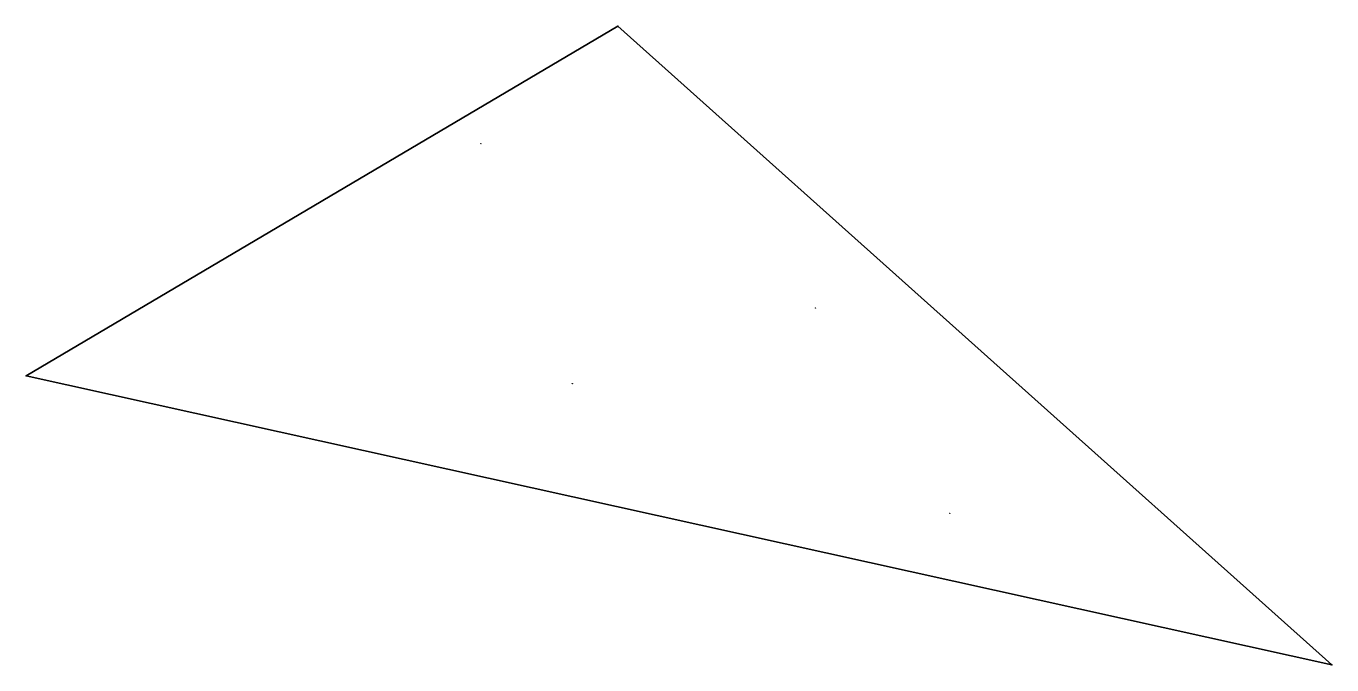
# Model space of a CAD drawing. Header units: metres. Extents: x 197 to 1024, y -746 to -342.
import ezdxf

# ---------------------------------------------------------------- set-up
doc = ezdxf.new("R2010")
doc.units = ezdxf.units.M

msp = doc.modelspace()

# ---------------------------------------------------------------- linework, layer by layer
at = {"layer": 'STANDARD'}
for p, q in [((197, -563), (571.727, -341.636, 24)), ((571.727, -341.636, 24), (1024, -746)), ((1024, -746), (197, -563))]:
    msp.add_line(p, q, dxfattribs=at)
for centre in [(485, -416, 16.621), (697, -520, 12.118), (543, -568, 5.644), (782, -650, 3.348)]:
    msp.add_circle(centre, 0.1, dxfattribs=at)
for p in [(571.727, -341.636, 24), (197, -563), (1024, -746)]:
    msp.add_point(p, dxfattribs=at)
msp.add_3dface([(197, -563), (1024, -746), (571.727, -341.636, 24)], dxfattribs=at)

doc.saveas('drawing.dxf')
